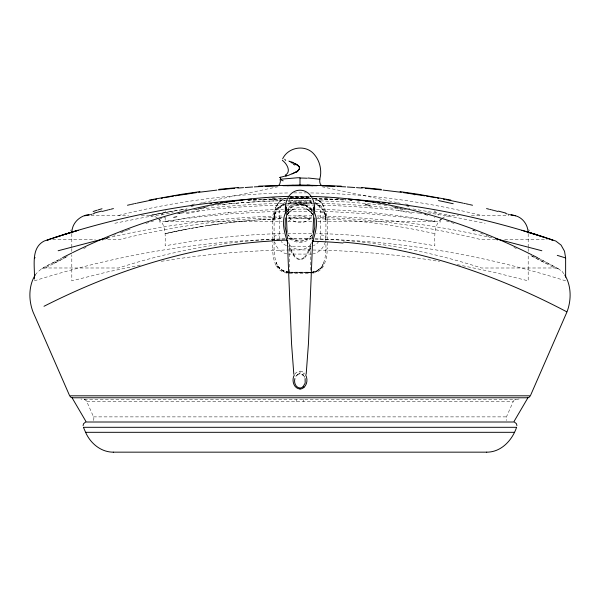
<?xml version="1.0" encoding="UTF-8"?>
<svg xmlns="http://www.w3.org/2000/svg" width="600" height="600" viewBox="0 0 600 600"><rect width="100%" height="100%" fill="white"/><g stroke="black" fill="none" stroke-linecap="round" stroke-linejoin="round"><path stroke-width="0.45" stroke-dasharray="3 2.25" d="M158.738 219.038C166.613 225.465 165.097 236.827 165.165 245.82C204.188 238.59 243.788 234.42 283.47 233.528M327.36 242.438L327.36 248.903A1.59 0.81 -0.5 0 0 325.95 249.735L325.928 241.928M441.263 219.038C433.388 225.465 434.903 236.827 434.835 245.82C395.812 238.59 356.212 234.42 316.53 233.528M272.647 239.752L272.7 220.597L274.072 220.433M304.702 204.817L305.153 204.368M303.615 401.475L303.653 399.518M289.485 273.368L310.32 273.375L310.358 272.385M280.043 239.303L279.255 235.26L279.255 212.445C279.225 208.41 281.37 204.33 284.962 202.38M325.928 237.24L325.673 240.315M159.953 219.825L159.773 222.12L196.103 217.192L230.835 213.847L265.882 211.837L300 211.192L334.118 211.837L369.165 213.847L403.897 217.192L440.228 222.12L440.048 219.825M274.493 216.083L274.072 218.52L275.16 212.775L274.29 216.885L275.79 212.017M519.105 399.022L515.505 399.518L513.577 400.763L506.445 416.88L506.107 418.567L506.595 420.487M289.635 272.385L294.825 272.423M93.405 420.487L93.892 418.567L93.547 416.88L86.422 400.763L84.495 399.518L80.895 399.022M311.303 242.58L310.575 244.965A68.805 62.332 -3.4 0 1 309.097 249.188M275.032 213.99C276.562 209.265 280.305 205.095 285.165 203.722M325.327 241.89C323.858 247.68 319.155 252.69 313.2 253.86M320.017 239.138L320.737 235.252L320.745 212.445C320.782 208.365 318.577 204.24 314.918 202.32M309.03 249.165L308.325 250.778M309.39 250.507L309.9 249.397A67.935 62.46 -1.7 0 0 311.272 246.075M312.6 272.01A14.04 13.283 0 0 0 317.88 270.06L321.847 266.685L323.903 262.605L321.39 267.353M287.212 211.965L290.123 207.983M312.645 213.495C309.097 225.667 290.903 225.667 287.355 213.495M312.728 273.188C317.49 272.58 322.013 269.64 323.888 265.14A41.888 38.213 -12.4 0 0 327.12 248.925M287.175 214.995L288.923 212.108L294.007 208.417M311.947 234.743C306.757 243.053 293.055 242.97 287.947 234.608M287.153 212.415C290.168 205.837 298.103 202.748 304.822 205.087L300 204.3L297.038 204.593M286.8 198.083C281.587 199.035 277.567 203.048 275.498 207.795C277.612 203.37 281.175 198.87 286.305 198.083M321.825 266.73L321.847 266.685A1.5 0.57 39 0 1 322.89 267M287.46 214.388L288.923 212.108M318.892 241.41L316.553 244.035L313.38 245.767M161.528 215.212L162.93 213.195L165.945 210.772M294.84 374.168C295.92 372.03 301.627 369.112 299.873 373.837C296.888 373.163 292.673 381.202 297.968 374.22L297.278 374.805M35.22 274.95C41.557 266.415 52.823 263.707 61.545 258.18M287.265 209.73L289.178 207.623M277.882 208.545L278.43 207.892M278.625 202.748L275.805 206.94L274.132 213.18L274.072 240.368M287.925 213.743L291.487 210.248L297.173 207.772A13.598 12.862 0 0 1 302.827 207.772C306.99 208.77 311.115 211.2 313.02 215.145M312.075 235.05L308.513 238.545L302.827 241.013A13.598 12.862 0 0 1 297.173 241.013L291.487 238.545L287.925 235.05M276.877 208.215L277.47 207.54M288.562 221.272L292.38 217.995L296.752 216.202A13.658 12.922 0 0 1 304.358 216.502L308.647 218.685L311.438 221.272M311.002 244.688L307.147 247.748L302.827 249.353A13.598 12.862 0 0 1 297.173 249.353L292.853 247.748L288.998 244.688M441.885 218.445L444.668 216.757L450.397 215.475L458.632 215.475M284.798 238.86C228.337 240.337 172.238 250.59 118.545 267.99L45.398 267.983L41.865 268.673M41.7 268.763L61.838 258.038M45.652 267.84L46.133 267.577M45.975 267.668L67.312 256.493M53.707 263.513L67.53 256.388M83.67 248.565L86.062 247.44M102.368 240.173L103.95 239.49M105.502 238.83L110.235 236.85M105.637 238.77L108.15 237.728M113.85 235.373L115.485 234.712M121.95 232.163L123.683 231.487M120.458 232.74L123.015 231.75M124.395 231.218L127.222 230.138M127.343 230.093L130.882 228.772M145.92 223.455L153.69 220.897M34.373 280.837C115.395 255.218 200.01 240.502 285.03 239.07M158.88 219.263L164.767 217.478M514.8 399.743L515.572 399.518M177.345 213.923L182.67 212.505M178.597 213.577L183.93 212.19M118.485 215.475C174.322 201.54 231.728 193.755 289.282 192.938M184.815 211.958L186.63 211.515M106.965 238.058C164.572 224.745 223.53 217.17 282.653 215.962M193.702 209.798L199.44 208.478M165.172 233.685L165.712 233.558M165.66 233.572L166.065 233.483M165.99 233.498L166.507 233.385M166.417 233.4L167.04 233.265M166.928 233.288L167.858 233.077M167.655 233.13L168.21 233.002M167.993 233.055L168.585 232.92M168.352 232.972L169.14 232.8M198.142 208.778L204.825 207.315M168.983 232.83L170.475 232.507M169.837 232.642L171.998 232.178M170.962 232.403L171.472 232.29M114.847 223.267L144.465 217.365L173.257 212.603M171.795 232.222L173.46 231.862M199.755 203.288L202.478 202.71M203.385 202.515L278.04 186.743M200.28 208.305L202.785 207.765M203.618 207.593L206.123 207.053M172.328 232.11L172.882 231.99M173.108 231.938L174.915 231.555M174.053 231.743L175.56 231.42M300 373.755L298.29 374.108L300 373.755A4.53 3.9 -0.6 0 1 303.15 375.233L304.343 376.695M175.305 231.48L176.903 231.142M175.965 231.337L177.608 231M177.33 231.06L179.07 230.7M178.042 230.91L179.828 230.55M205.68 207.142L208.23 206.632M179.528 230.61L180.608 230.392M141.368 215.475L150.847 215.235M180.3 230.452L182.22 230.07M181.087 230.295L183.06 229.905M150.757 215.25L152.385 214.928M211.192 206.04L213.735 205.538M152.243 214.958L152.76 214.86M182.738 229.965L183.922 229.733M152.61 214.882L153.165 214.778M153.007 214.808L154.042 214.605M183.593 229.8L190.102 228.562M153.863 214.642L154.815 214.455M154.515 214.515L156.075 214.215M184.462 229.627L186.27 229.282M155.01 214.417L155.535 214.32M155.865 214.26L157.837 213.885M156.42 214.147L156.998 214.042M186.63 229.215L194.212 227.82M140.243 265.072L107.295 271.972L71.812 280.837L71.812 254.955M157.597 213.93L158.468 213.765M158.212 213.81L161.205 213.255M158.858 213.69L159.525 213.57M159.788 213.517L160.485 213.39M165.165 217.215L165.165 221.55L195.78 216.525L225.053 212.917L254.528 210.487L283.47 209.25M160.92 213.308L161.94 213.12M161.648 213.173L162.705 212.985M162.405 213.038L163.485 212.843M190.485 228.495L198.442 227.085M163.178 212.895L165.113 212.55M163.972 212.752L165.96 212.4M165.63 212.46L167.715 212.085M166.485 212.303L168.63 211.928M194.625 227.745L199.417 226.92M168.27 211.987L169.567 211.763M169.208 211.83L178.972 210.195M170.16 211.665L171.135 211.5M171.517 211.433L173.55 211.087M198.847 227.017L200.407 226.755M174.188 210.983L180.12 210.015M199.792 226.853L205.71 225.892M200.752 226.695L204.697 226.05M161.31 261.337C253.237 246.075 347.663 246.127 439.575 261.487M179.678 210.09L187.178 208.928M205.515 225.923L206.67 225.743M180.833 209.903L186.727 208.995M206.452 225.772L207.645 225.585M207.39 225.63L208.62 225.435M208.335 225.48L209.61 225.285M209.295 225.337L210.608 225.135M210.255 225.188L211.62 224.985M288.105 201.3L312.075 201.337M211.23 225.045L212.632 224.835M212.212 224.895L213.653 224.685M213.202 224.752L216.78 224.243M214.388 224.58L215.58 224.407M216.045 224.347L219.705 223.837M217.252 224.175L218.475 224.01M181.11 213.142C259.875 202.26 340.125 202.26 418.89 213.142M219.225 223.905L230.55 222.48M220.462 223.74L225.75 223.058M226.26 222.99L227.678 222.817M195.803 209.558C264.923 201.083 335.077 201.083 404.197 209.558M228.577 222.712L239.438 221.513M288.135 203.077L312.195 203.16M231.45 222.375L242.49 221.205M311.16 272.505L316.567 271.17L321.532 267.382C318.945 270.42 315.075 272.183 311.1 272.31M217.185 205.035L218.752 204.87M217.755 204.975L220.928 204.638M221.933 204.532L227.43 203.985M253.358 199.718L255.165 199.538M223.538 204.368L235.185 203.28M253.733 199.673L255.585 199.493M240.36 221.415L245.572 220.92M228.442 203.888L230.115 203.73M243.42 221.115L253.433 220.252M230.767 203.67L240.353 202.853M246.517 220.83L256.635 220.013M235.853 203.22L255.233 201.817M241.028 202.8L246.292 202.403M254.407 220.178L261.502 219.675M247.815 200.355L249.608 200.22M257.618 219.938L266.468 219.375M311.858 272.355L313.462 272.243L311.145 272.385M247.373 202.327L262.605 201.42M311.138 246.225L288.653 246.202M248.228 200.43L252.623 200.145M262.515 219.608L271.485 219.112M253.837 199.702L257.22 199.5M253.365 200.1L285.712 198.833M253.35 200.01L286.17 198.72M256.358 201.757L266.325 201.248M267.495 219.315L281.64 218.715M262.312 199.23L286.245 198.42M271.92 198.195L275.632 198.015M311.767 254.077L288.233 254.077M263.745 201.368L270.075 201.09M272.52 219.067L282.69 218.685M267.472 201.195L273.84 200.947M271.23 201.045L277.627 200.827M290.775 249.18C292.553 253.785 297.915 262.905 303.78 257.595A11.025 10.043 -0.3 0 0 304.5 256.882A1.635 0.525 54 0 1 304.928 257.288A11.535 10.627 -0.1 0 1 304.14 258.007C297.915 263.272 291.99 254.647 290.1 249.397M275.002 200.91L281.423 200.722M290.7 196.403L309.368 196.38L288.892 196.388M278.79 200.79L285.233 200.64M282.157 217.35C227.01 218.685 172.058 226.388 118.545 239.737L104.595 239.752M282.593 200.692L287.077 200.603M289.627 198.112L289.627 202.778L311.978 202.897M288.368 238.778L311.632 238.778M287.812 218.558L293.37 218.468M290.625 197.767L309.375 197.767M286.41 200.618L292.605 200.528M289.53 218.52L295.028 218.452M287.587 209.175L312.413 209.175M288.39 217.23L311.61 217.23M287.587 233.445L312.413 233.445M288.877 198.78L311.123 198.78M289.68 198.36L310.32 198.36M290.235 200.558L294.457 200.513M288.127 215.865L311.873 215.865M288.765 239.01L311.228 239.01M293.745 192.885L306.255 192.885M288.007 198.69L310.147 198.667M294.06 200.513L296.303 200.505M294.675 218.452L298.343 218.43M321.608 267.6A14.13 13.763 -7.1 0 1 310.373 272.475L291.705 272.445M296.392 218.445L300 218.43M309.42 272.438L304.673 272.46M295.98 200.505L298.147 200.498M297.9 200.498L300 200.49M289.627 197.362L310.373 197.362M290.925 197.798L309.075 197.798M91.035 215.475L128.558 215.475M471.442 215.475L508.965 215.475M165.165 221.55L282.21 221.55M287.827 221.55L312.173 221.55M317.79 221.55L434.835 221.55L434.835 217.215M52.71 239.752L95.325 239.752M495.405 239.752L481.515 239.752C427.98 226.395 373.013 218.685 317.843 217.35M504.675 239.752L547.29 239.752M289.627 272.175L310.373 272.175M301.822 272.468L296.115 272.468M84.405 399.518L515.595 399.518M86.797 401.475L513.202 401.475M93.525 416.88L506.475 416.88M299.812 200.49L301.897 200.498M299.835 218.43L301.702 218.438M301.733 200.498L303.788 200.505M301.553 218.43L303.397 218.438M303.653 200.505L305.685 200.513M303.27 218.438L305.093 218.452M305.565 200.513L307.575 200.528M304.995 218.452L310.185 218.52M307.485 200.528L309.465 200.55M309.397 200.55L311.355 200.58M310.718 192.938C368.272 193.755 425.678 201.54 481.515 215.475M308.43 218.49L311.88 218.55M327.353 239.752L327.3 220.597L325.935 220.44L324.968 213.99L322.507 209.07L319.155 205.695L314.925 203.55M314.288 198.833L345.892 200.055M313.755 198.42L339.39 199.32M312.053 202.38C305.025 202.493 295.485 201.24 289.635 202.822M317.347 215.962C376.163 217.163 434.812 224.67 492.135 237.855M314.97 239.07C399.99 240.502 484.605 255.218 565.627 280.837M315.135 200.647L348.72 202.065L382.53 205.005M313.83 198.72L345.72 199.958M316.53 209.25C356.197 210.15 395.783 214.312 434.798 221.542M315.202 238.86C371.685 240.337 427.8 250.597 481.515 268.005L554.602 267.983L558.3 268.763L538.455 258.18M316.987 218.67C356.632 219.795 396.15 224.925 434.827 233.685M324.368 198.015L328.08 198.195M342.78 199.5L346.163 199.702M288.855 272.385C282.615 272.468 278.017 268.065 276.097 262.605L278.175 266.73L282.112 270.075A14.04 13.283 0 0 0 287.4 272.01M349.59 200.28L351.772 200.43M288.225 272.355L286.538 272.235L288.84 272.498M350.392 200.22L352.185 200.355M337.575 198.862L339.39 199.028M288.938 272.317L283.575 271.207M357.42 200.955L359.205 201.18M408.683 208.32L409.793 208.485M321.96 186.743L396.615 202.515M427.665 212.745L455.535 217.365L485.153 223.267M413.048 208.965L450.382 215.475M287.22 273.173C282.48 272.565 277.965 269.64 276.112 265.14M300 204.3C305.017 204.435 309.817 206.993 312.375 211.365M384.075 205.132L386.662 205.612M457.357 264.623L492.705 271.972L528.188 280.837L528.188 254.955M391.77 206.632L394.32 207.142M313.567 198.03C319.312 199.23 323.827 204.458 325.327 210.053A20.348 19.253 0 0 1 325.928 214.702L325.928 240.368M397.522 202.71L400.245 203.288M393.877 207.053L396.382 207.593M397.215 207.765L399.72 208.305M395.175 207.315L401.018 208.59M149.602 215.475L155.333 216.757L158.115 218.445M400.56 208.478L403.02 209.048M403.838 209.235L406.298 209.798M313.2 198.083L318.885 200.55M286.8 253.86C280.845 252.69 276.142 247.68 274.673 241.89M419.1 212.978L422.655 213.923M424.897 214.53L428.37 215.49M424.433 214.395L426.165 214.882M315.03 202.98C322.718 204.96 327.548 212.903 327.3 220.597M84.427 399.518L85.2 399.743M440.28 219.007L441.952 219.517M446.31 220.897L454.08 223.455M286.5 245.73L283.5 244.08L281.145 241.478M472.658 230.093L474.397 230.752M472.778 230.138L475.612 231.218M480.638 233.167L483.188 234.18M314.04 203.415C319.32 204.907 323.595 209.243 325.125 214.507M486.15 235.373L489.345 236.678M496.05 239.49L497.632 240.173M513.938 247.44L516.33 248.565M530.925 255.615L546.293 263.513M531.93 256.118L554.632 267.998L553.868 267.577M538.162 258.038L558.3 268.763M284.115 271.388L280.38 269.31L278.64 267.397M562.028 271.358L564.78 274.95M434.055 210.772L437.07 213.195L438.472 215.212M558.135 268.673L562.192 271.455M321.375 202.748L315.968 198.525L321.112 202.2L324.84 208.478M302.88 374.925L302.032 374.22L304.612 377.212L304.38 376.763M300.007 371.115A5.902 5.385 -0.7 0 1 304.035 372.945L305.235 374.288M311.61 208.395L312.75 209.752M310.59 208.733L312.803 211.995M312.075 213.743L309.803 211.267L305.767 208.32L311.077 212.108L312.532 214.478M304.103 376.305L304.695 377.392M294.18 255.487L290.97 249.165A68.738 62.16 4.6 0 1 289.493 244.972M324.21 212.017L325.582 216.18L326.077 220.5L325.822 218.235M289.433 244.987L288.705 242.618M325.192 214.763L325.8 217.965M289.642 272.385L289.673 273.375M296.347 399.518L296.385 401.475M310.305 202.26L310.335 202.905L310.373 198.112M528.188 233.685L528.188 247.553M528.188 248.483L528.188 254.025M310.373 246.248L310.373 272.595L294.817 272.595L289.627 272.587L289.627 246.248M300 259.267L300 259.718M274.072 241.928L274.072 249.735A1.59 0.81 0.5 0 0 272.647 248.895L272.64 242.438M71.812 233.685L71.812 247.553M71.812 248.483L71.812 254.025M277.11 267A1.5 0.57 -39 0 1 278.153 266.678M275.88 265.215A41.888 38.37 9.3 0 1 272.827 248.917M290.13 249.39A67.867 62.34 2.5 0 1 288.795 246.075M309.3 250.47A29.205 26.918 -0.2 0 1 305.062 257.385M304.072 372.915A1.89 0.622 -55.9 0 0 303.195 374.355L303.06 374.97A1.455 0.48 -55.9 0 0 303.195 375.202M72.405 231.577A229.26 10.777 -8.6 0 1 71.34 229.673M194.483 203.978A222.968 4.035 -11.5 0 1 191.812 204.495M186.368 213.645A229.26 4.958 -11 0 1 201.593 210.502M528.66 229.673A229.26 10.777 8.6 0 1 527.595 231.577M408.188 204.495A222.968 4.035 11.5 0 1 405.518 203.978M398.408 210.502A229.26 4.958 11 0 1 413.632 213.645M271.41 197.708A203.955 91.267 0 0 1 274.83 197.505M289.822 196.92A203.955 91.267 0 0 1 308.812 196.89M325.32 197.513A203.955 91.267 0 0 1 328.447 197.7M336.24 198.263A203.955 91.267 0 0 1 339.053 198.502M188.648 193.23A273.562 1.163 -27 0 1 185.145 195M262.635 200.197A203.955 89.438 -0.1 0 1 264.48 200.048M272.138 199.507A203.955 89.438 -0.1 0 1 275.212 199.327M291.428 198.728A203.955 89.438 -0.1 0 1 309.233 198.712M324.69 199.26A203.955 89.438 -0.1 0 1 328.035 199.447M414.982 195.097A273.585 1.177 27 0 1 411.465 193.312M279.022 208.305A14.543 12.105 -5.5 0 1 285.48 204.6M288.18 204.03A14.543 12.105 -5.5 0 1 289.65 203.903M320.745 234.968A5.258 2.228 0 0 1 325.882 237.24M325.695 249.75A41.453 37.065 -11.8 0 1 322.77 264.945M320.745 212.43A5.258 2.228 0 0 1 325.882 214.702M274.118 214.702A5.258 2.228 0 0 1 279.255 212.43M274.118 237.24A5.258 2.228 0 0 1 279.255 234.968M311.49 237.495A17.865 16.905 0 0 1 308.798 239.67L307.32 240.525A15.315 14.49 0 0 1 300 242.325A15.45 14.617 0 0 1 292.897 240.63L290.603 239.257A17.985 17.018 0 0 1 288.532 237.517M312.675 211.23A17.985 17.018 0 0 0 309.397 208.178L307.103 206.798A15.45 14.617 0 0 0 300 205.118A15.315 14.49 0 0 0 292.688 206.917L291.202 207.772A17.865 16.905 0 0 0 287.303 211.26M274.327 240.315A20.348 19.253 0 0 1 274.072 237.24M273.532 220.44A18.848 18.247 56.4 0 1 277.478 208.208M277.23 264.945A41.453 37.065 11.8 0 1 274.305 249.75M289.597 271.942A13.665 12.758 15.3 0 1 278.707 267.337M277.995 207.945A16.26 13.785 -5.3 0 1 285.315 204M288.075 203.475A16.26 13.785 -5.3 0 1 289.702 203.355M272.265 220.597A19.357 18.817 48 0 1 276.577 207.968M308.272 250.763A28.267 25.74 -0.4 0 1 304.635 256.98M289.83 207.728A13.65 13.283 41.7 0 1 300.308 203.295M300.293 204.315A13.35 11.783 0.1 0 1 304.612 205.042M304.538 205.252A14.145 13.185 -4.4 0 1 310.388 208.905M288.728 207.202A15.48 15.03 33.1 0 1 305.377 203.79M304.987 204.84A15.465 14.355 -3.5 0 1 311.385 208.597M325.507 216.083L324.84 212.775L325.928 218.52L325.507 216.083"/><path stroke-width="0.9" d="M312.608 241.237L308.452 343.642L306.18 374.272M312.923 232.343L314.077 206.678L313.53 209.985M285.368 211.013C283.92 183.27 316.08 183.27 314.632 211.013M71.88 232.86C71.738 223.245 79.65 215.692 88.86 214.56M282.638 158.828C288.382 146.678 306.36 143.993 314.67 154.95C319.38 160.672 321.39 168.322 320.52 175.642C319.875 178.845 318.66 182.903 321.397 185.49M34.373 279.007C35.115 266.707 30.338 248.04 44.205 241.035C51.818 238.462 59.468 235.98 67.148 233.595C127.005 215.093 188.97 203.28 251.513 199.178M285.308 217.868L285.15 226.8L287.663 238.748M83.078 425.618L83.558 423.705L85.575 422.077M312.337 238.748L314.798 227.25L314.715 217.995M294.892 378.548C293.745 382.29 295.553 387.757 300 387.998A4.395 3.855 0 0 0 303.06 386.722L305.175 383.085L305.108 378.54M314.685 213.097C318.803 222.885 315.135 233.558 312.24 243.15M285.315 213.083C281.19 222.907 284.873 233.565 287.775 243.18M486.69 452.16C501.173 452.287 512.25 440.22 516.585 427.305M298.103 170.512L299.392 168.593A2.302 2.265 -35.7 0 0 299.445 167.73A2.768 2.715 -48 0 0 299.123 166.785L298.942 166.477M299.175 169.17L299.4 168.57A2.37 2.333 -39 0 0 299.37 167.385L299.048 166.65A4.537 4.425 -63.9 0 0 298.642 166.08M285.442 212.812L285.84 211.995M294.285 375.075C291.442 380.025 293.543 388.553 300 388.98M527.933 397.77L513.713 422.01L86.258 422.01L72.067 397.77M35.22 274.95C28.53 285.877 28.53 300.127 33.015 311.925L69.668 395.812L530.362 395.812L566.985 311.925C571.47 300.127 571.47 285.877 564.78 274.95M278.603 185.49L279.653 184.208L280.38 181.688L280.178 179.273L297.428 177.765L300 177.743L300 185.093M298.41 170.212L298.56 170.047A4.192 4.027 -46.4 0 0 299.055 169.343M529.928 396.525L528.705 397.545M300 389.04A5.782 5.348 0 0 0 303.938 387.375C307.327 384.368 307.77 378.923 305.692 375.03M297.593 170.94L293.4 173.273M285.278 175.132C291.75 171.705 286.605 163.29 282.322 160.305M295.785 172.118L292.8 173.528M62.595 257.655L71.722 253.072M44.002 306.278C114.975 270.345 192.458 245.385 272.25 240.968M72.488 252.69C139.785 219.525 213.593 198.142 288.892 196.388M292.05 173.835L289.845 174.637M55.665 237.24L72.113 232.11M67.148 233.595L47.1 240.06L48.517 239.903M35.13 257.722L34.373 257.962M58.148 250.748L104.295 238.68M280.327 177.352L279.772 177.488L286.335 175.755M87.975 215.31L84.54 215.782M88.448 215.175L89.782 214.8M90.653 214.56L91.65 214.282M92.782 213.975L94.035 213.63M94.2 213.083L101.587 211.103M102.233 211.44L103.575 211.087M104.243 210.915L105.66 210.548M106.365 210.368L107.865 209.985M108.608 209.798L110.183 209.4M110.97 209.197L113.445 208.583M280.538 177.3L280.118 177.405M127.47 205.245L130.583 204.54M131.385 204.368L133.792 203.827M134.625 203.647L136.275 203.288M137.108 203.108L147.623 200.91M148.365 200.76L150.578 200.317M151.32 200.167L153.57 199.733M149.19 200.077L181.913 194.243L199.913 191.64M155.07 199.44L156.6 199.147M161.257 198.278L162.825 197.993M164.43 197.7L166.83 197.272M167.648 197.13L170.1 196.702M170.917 196.56L173.415 196.14M175.08 195.862L196.845 192.57M191.19 206.153L193.013 205.89M198.66 192.322L216.915 190.095M209.97 203.67L211.567 203.475M214.808 203.108L217.23 202.837M218.498 189.922L229.665 188.79M220.493 202.485L222.127 202.312M226.237 201.907L227.88 201.743M218.88 189.36L238.5 187.507M230.475 188.722L234.525 188.355M232.853 201.285L234.51 201.135M237.788 188.085L243.532 187.627M287.325 185.692L293.362 185.317M240.353 200.647L242.032 200.52M245.183 187.507L252.653 186.998M254.317 186.892L262.695 186.435M265.215 186.315L277.028 185.865M258.72 186.127L300 184.995L341.28 186.127M282.968 185.708L317.032 185.708M72.037 397.77L527.963 397.77M83.385 427.305L516.607 427.305M83.415 427.305L85.605 432.315L514.395 432.315M113.28 452.16L486.713 452.16M310.252 196.433C387.592 197.94 463.335 220.433 532.148 254.985M322.972 185.865L334.785 186.315M337.305 186.435L345.683 186.892M307.98 177.983L319.815 179.273M309.495 185.468L312.743 185.692M347.347 186.998L354.817 187.507M356.468 187.627L362.212 188.085M113.31 452.16C100.972 452.213 90.352 443.28 85.605 432.315M348.487 199.178C418.05 203.715 486.855 217.868 552.9 240.06L551.482 239.903M365.475 188.355L369.525 188.722M365.49 201.135L367.147 201.285M361.5 187.507L381.12 189.36M343.44 242.115C421.447 248.805 498.728 275.985 566.678 311.767M370.335 188.79L381.502 189.922M372.12 201.743L373.763 201.907M528.12 232.86C528.127 224.032 521.16 215.407 512.025 215.31M377.873 202.312L379.507 202.485M383.085 190.095L401.34 192.322M382.77 202.837L385.192 203.108M388.433 203.475L390.03 203.67M403.155 192.57L424.92 195.862M400.088 191.64L418.088 194.243L450.81 200.077M406.987 205.89L408.81 206.153M426.585 196.14L429.082 196.56M429.9 196.702L432.353 197.13M433.17 197.272L435.57 197.7M437.175 197.993L438.743 198.278M443.4 199.147L444.93 199.44M446.43 199.733L448.68 200.167M449.423 200.317L451.635 200.76M452.377 200.91L462.893 203.108M463.725 203.288L465.375 203.647M466.207 203.827L468.615 204.368M469.418 204.54L472.53 205.245M495.705 238.68L541.852 250.748M486.555 208.583L489.03 209.197M489.817 209.4L491.393 209.798M492.135 209.985L493.627 210.368M494.34 210.548L495.757 210.915M496.425 211.087L497.768 211.44M498.412 211.103L505.8 213.083M505.965 213.63L507.217 213.975M508.35 214.282L509.347 214.56M510.217 214.8L511.553 215.175M511.14 214.56L515.46 215.782M565.627 277.178L565.627 257.962L564.533 251.257L561.067 245.085L555.795 241.035L521.94 230.303M527.97 232.147L535.59 234.465L527.91 232.125M557.28 255.353L565.627 257.962M532.852 233.595L544.335 237.24M289.868 161.415L292.972 162.593M291.877 162.15L292.553 162.42M514.425 422.077L516.442 423.705L516.923 425.618M292.897 162.555L298.642 166.087M294.562 163.297L296.4 164.288M532.935 255.39L537.668 257.782M296.423 164.303L297.315 164.895M71.295 397.545L70.073 396.525M314.153 211.98L314.483 212.64M286.462 210.007L285.923 206.678L286.485 210.12L286.043 207.548L287.077 232.343M293.82 374.272L291.548 343.642L287.392 241.237M312.93 241.29A214.298 91.38 0.1 0 1 342.998 243.03M312.278 240.248A1.5 0.712 20.8 0 1 313.065 240.345M272.183 240.743A212.827 92.52 0 0 1 286.897 240.12M286.935 240.345A1.5 0.712 -20.8 0 1 287.722 240.248M228.608 212.513A293.197 1.575 -25.8 0 1 227.985 212.812M303.082 386.73A1.515 0.45 57.3 0 1 303.968 387.405M176.79 216.667A256.95 4.545 -14 0 1 173.715 217.41M365.31 204.27A260.197 1.245 16.1 0 1 370.05 205.642M93.135 211.538A210.428 10.582 -9 0 1 97.058 210.233M97.965 209.947A210.428 10.582 -9 0 1 102.03 208.748M438.54 200.565A210.428 7.522 10.3 0 1 453.202 203.737M307.125 185.108A23.107 3.322 0 0 1 310.125 185.28M285.705 160.395A19.852 4.575 29.3 0 1 284.7 159.225M289.365 175.005A20.633 3.127 -24.1 0 1 285.765 176.123M293.385 173.325A19.492 7.178 -30.8 0 1 292.028 173.887M298.298 170.377A7.815 7.11 -46.3 0 1 297.615 170.97M300 178.035A19.447 2.31 0.4 0 1 307.087 178.245M298.237 170.678A8.625 7.793 -45.9 0 1 297.188 171.488M296.925 171.968A13.102 10.058 -41.3 0 1 295.942 172.538M283.155 180.817A20.332 6.81 -29.8 0 1 280.538 177.428M289.545 161.333A19.605 0.915 19.9 0 1 288.877 161.062M290.947 162.502A20.332 1.448 21.6 0 1 293.017 163.222M293.49 164.355A19.928 7.492 34.8 0 1 294.855 165.015M297.27 164.97A9.78 8.887 71.8 0 1 297.855 165.428M298.013 165.525A5.873 5.61 -88.8 0 1 298.897 166.515M78.06 230.303L64.41 234.465L78.06 230.303"/></g></svg>
